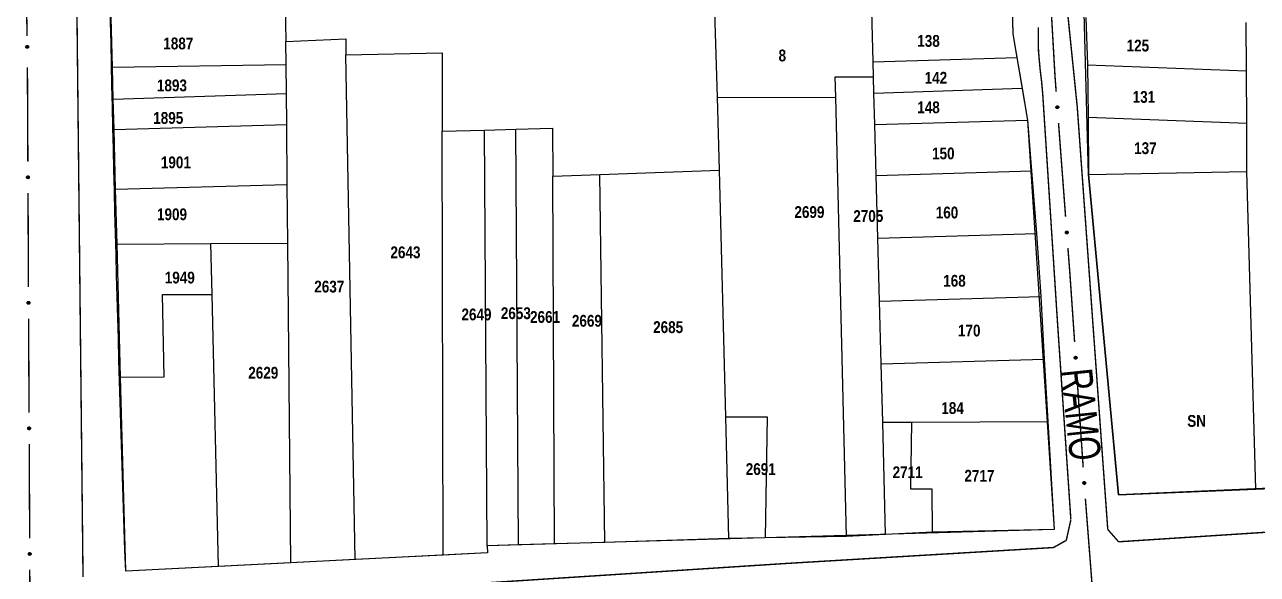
# Model space of a CAD drawing. Extents: x 201676 to 203188, y 4837754 to 4839005.
# Drawn here: x 201969.4 to 202126.4, y 4838789.2 to 4838859.2 of the extents above; entities that cross this region are included whole.
import ezdxf
from ezdxf.enums import TextEntityAlignment as Align

# ---------------------------------------------------------------- set-up
doc = ezdxf.new("R2010")
doc.units = 0
doc.header["$LTSCALE"] = 1.5
doc.header["$MEASUREMENT"] = 0
for name, color, linetype in [('CD-MALHA-LOTES', 40, 'CONTINUOUS'), ('RU-QUADRAS', 210, 'CONTINUOUS'), ('SV-EIXO-RUA-PAV', 20, 'CONTINUOUS'), ('SV-RUA-PAVIM-S-GUIA-C-GUIA', 7, 'CONTINUOUS'), ('SV-TXT-RUA-PAV-S-GUIA-C-GUIA', 7, 'CONTINUOUS'), ('Th_NmrPort', 7, 'CONTINUOUS')]:
    doc.layers.add(name, color=color, linetype=linetype)
doc.styles.add('ARIAL', font='ARIAL.TTF')
doc.styles.get("Standard").update_dxf_attribs({"font": 'swisscbo.ttf'})

msp = doc.modelspace()

# ---------------------------------------------------------------- linework, layer by layer
at = {"layer": 'CD-MALHA-LOTES', "linetype": 'Continuous', "flags": 128}
for points in [[(202057.63, 4838849.96), (202057.04, 4838868.99)], [(201980.61, 4838853.79), (201980.4, 4838861.67)], [(202002.61, 4838861.8), (202002.7, 4838857.08)], [(202095.16, 4838861.39), (202095.26, 4838858.02), (202095.77, 4838855.02)], [(202077.46, 4838854.48), (202077.28, 4838860.97)], [(202104.54, 4838860.1), (202104.74, 4838854.09)], [(202124.98, 4838853.31), (202124.95, 4838859.47)], [(202002.7, 4838857.08), (202010.34, 4838857.42)], [(202002.73, 4838854.14), (202002.7, 4838857.08)], [(202010.34, 4838857.42), (202010.34, 4838855.37)], [(202010.34, 4838855.37), (202022.59, 4838855.62)], [(202011.51, 4838791.07), (202010.34, 4838855.37)], [(202022.59, 4838855.62), (202022.61, 4838845.62)], [(202077.46, 4838854.48), (202095.77, 4838855.02)], [(202095.77, 4838855.02), (202096.43, 4838851.12)], [(201980.61, 4838853.79), (202002.73, 4838854.14)], [(201980.72, 4838849.73), (201980.61, 4838853.79)], [(202002.77, 4838850.45), (202002.73, 4838854.14)], [(202077.51, 4838852.57), (202077.46, 4838854.48)], [(202104.74, 4838854.09), (202124.98, 4838853.31)], [(202104.74, 4838854.09), (202104.83, 4838847.41)], [(202125.02, 4838846.64), (202124.98, 4838853.31)], [(202072.69, 4838849.94), (202072.62, 4838852.58)], [(202072.62, 4838852.58), (202077.51, 4838852.57)], [(202077.57, 4838850.48), (202077.51, 4838852.57)], [(201980.72, 4838849.73), (202002.77, 4838850.45)], [(202002.8, 4838846.47), (202002.77, 4838850.45)], [(202077.57, 4838850.48), (202096.43, 4838851.12)], [(202077.68, 4838846.48), (202077.57, 4838850.48)], [(202096.43, 4838851.12), (202097.1, 4838847.04)], [(201980.82, 4838845.85), (201980.72, 4838849.73)], [(202057.91, 4838840.67), (202057.63, 4838849.96)], [(202057.63, 4838849.96), (202072.69, 4838849.94)], [(202074.09, 4838793.98), (202072.69, 4838849.94)], [(202077.68, 4838846.48), (202097.1, 4838847.04)], [(202097.1, 4838847.04), (202097.62, 4838840.58)], [(202104.83, 4838847.41), (202104.86, 4838840.1)], [(202104.83, 4838847.41), (202125.02, 4838846.64)], [(201980.82, 4838845.85), (202002.8, 4838846.47)], [(201981.02, 4838838.23), (201980.82, 4838845.85)], [(202002.87, 4838838.85), (202002.8, 4838846.47)], [(202022.61, 4838845.62), (202027.97, 4838845.77)], [(202022.73, 4838791.62), (202022.61, 4838845.62)], [(202027.97, 4838845.77), (202031.97, 4838845.88)], [(202028.34, 4838792.79), (202027.97, 4838845.77)], [(202031.97, 4838845.88), (202036.64, 4838846.01)], [(202032.32, 4838792.91), (202031.97, 4838845.88)], [(202036.64, 4838846.01), (202036.67, 4838839.89)], [(202077.86, 4838839.98), (202077.68, 4838846.48)], [(202125.05, 4838840.51), (202125.02, 4838846.64)], [(202036.67, 4838839.89), (202042.68, 4838840.11)], [(202036.91, 4838793.05), (202036.67, 4838839.89)], [(202042.68, 4838840.11), (202057.91, 4838840.67)], [(202043.29, 4838793.24), (202042.68, 4838840.11)], [(202058.71, 4838809.22), (202057.91, 4838840.67)], [(202077.86, 4838839.98), (202097.62, 4838840.58)], [(202078.07, 4838831.98), (202077.86, 4838839.98)], [(202097.62, 4838840.58), (202098.26, 4838832.61)], [(202104.86, 4838840.1), (202125.05, 4838840.51)], [(202104.86, 4838840.1), (202108.69, 4838799.31)], [(202126.16, 4838800.03), (202125.05, 4838840.51)], [(201981.02, 4838838.23), (202002.87, 4838838.85)], [(201981.21, 4838831.22), (201981.02, 4838838.23)], [(202002.94, 4838831.38), (202002.87, 4838838.85)], [(201981.21, 4838831.22), (201993.16, 4838831.31)], [(201993.16, 4838831.31), (202002.94, 4838831.38)], [(201993.31, 4838824.83), (201993.16, 4838831.31)], [(202003.33, 4838790.64), (202002.94, 4838831.38)], [(202078.07, 4838831.98), (202098.26, 4838832.61)], [(202078.27, 4838823.99), (202078.07, 4838831.98)], [(202098.26, 4838832.61), (202098.79, 4838824.57)], [(201981.65, 4838814.3), (201981.21, 4838831.22)], [(201987.19, 4838814.31), (201986.98, 4838824.83)], [(201986.98, 4838824.83), (201993.31, 4838824.83)], [(201994.13, 4838790.16), (201993.31, 4838824.83)], [(202078.27, 4838823.99), (202098.79, 4838824.57)], [(202078.48, 4838815.99), (202078.27, 4838823.99)], [(202098.79, 4838824.57), (202099.25, 4838816.59)], [(202078.48, 4838815.99), (202099.25, 4838816.59)], [(202078.68, 4838808.57), (202078.48, 4838815.99)], [(202099.25, 4838816.59), (202099.71, 4838808.63)], [(201981.65, 4838814.3), (201987.19, 4838814.31)], [(201982.3, 4838789.55), (201981.65, 4838814.3)], [(202059.1, 4838793.72), (202058.71, 4838809.22)], [(202058.71, 4838809.22), (202063.97, 4838809.22)], [(202063.97, 4838809.22), (202063.71, 4838793.8)], [(202078.68, 4838808.57), (202082.37, 4838808.56)], [(202079.05, 4838794.23), (202078.68, 4838808.57)], [(202082.28, 4838800), (202082.37, 4838808.56)], [(202082.37, 4838808.56), (202099.71, 4838808.63)], [(202099.71, 4838808.63), (202100.5, 4838794.89)], [(202084.98, 4838800), (202082.28, 4838800)], [(202085.01, 4838794.53), (202084.98, 4838800)], [(202108.69, 4838799.31), (202126.16, 4838800.03)], [(202126.16, 4838800.03), (202136.87, 4838800.47)], [(202059.1, 4838793.72), (202043.29, 4838793.24)], [(202063.71, 4838793.8), (202059.1, 4838793.72)], [(202074.09, 4838793.98), (202063.71, 4838793.8)], [(202079.05, 4838794.23), (202074.09, 4838793.98)], [(202085.01, 4838794.53), (202079.05, 4838794.23)], [(202100.5, 4838794.89), (202085.01, 4838794.53)], [(202032.32, 4838792.91), (202028.34, 4838792.79)], [(202028.34, 4838792.79), (202028.35, 4838791.89)], [(202036.91, 4838793.05), (202032.32, 4838792.91)], [(202043.29, 4838793.24), (202036.91, 4838793.05)], [(202003.33, 4838790.64), (201994.13, 4838790.16)], [(202011.51, 4838791.07), (202003.33, 4838790.64)], [(202022.73, 4838791.62), (202011.51, 4838791.07)], [(202028.35, 4838791.89), (202022.73, 4838791.62)], [(201994.13, 4838790.16), (201982.3, 4838789.55)]]:
    msp.add_lwpolyline(points, dxfattribs=at)
at = {"layer": 'RU-QUADRAS', "color": 6, "linetype": 'Continuous'}
msp.add_lwpolyline([(202144.29, 4838800.87), (202108.69, 4838799.31), (202104.86, 4838840.1), (202103.65, 4838886.13), (202108.27, 4838886.5), (202105.92, 4838941.55), (202103.96, 4838941.47), (202104.11, 4838935.47), (202095.68, 4838935.24), (202097.16, 4838907.03), (202086.58, 4838906.78), (202086.25, 4838914), (202085.07, 4838914.01), (202083.99, 4838973.98), (202123.29, 4838978.73), (202128.11, 4838979.86)], dxfattribs=at)
msp.add_lwpolyline([(201979.39, 4838961.86), (202009.68, 4838964.27), (202050.64, 4838970.18, -0.008032), (202053.18, 4838868.83), (202057.04, 4838868.99), (202054.32, 4838970.53), (202062.21, 4838971.4), (202064.61, 4838877.62), (202066.85, 4838877.76), (202064.31, 4838971.63), (202074.48, 4838972.75, -0.022484), (202076.11, 4838906.68), (202078.46, 4838906.69), (202094.46, 4838886.07), (202095.26, 4838858.02), (202097.1, 4838847.04), (202100.5, 4838794.89), (202028.34, 4838792.79), (202028.35, 4838791.89), (201982.3, 4838789.55, -0.008794)], format="xyb", close=True, dxfattribs=at)
at = {"layer": 'SV-EIXO-RUA-PAV', "const_width": 0.18}
for points in [[(201969.75, 4838857.76), (201969.53, 4838869.76)], [(202100.61, 4838852.69), (202100.04, 4838862.66)], [(201969.85, 4838841.76), (201969.79, 4838853.76)], [(202100.61, 4838852.67), (202100.61, 4838852.69)], [(202100.76, 4838850.68), (202100.61, 4838852.67)], [(202101.96, 4838834.73), (202101.06, 4838846.69)], [(201969.92, 4838825.76), (201969.87, 4838837.76)], [(202102.49, 4838827.72), (202102.26, 4838830.74)], [(202102.56, 4838826.75), (202102.49, 4838827.72)], [(202103.11, 4838818.77), (202102.56, 4838826.75)], [(201970, 4838809.76), (201969.94, 4838821.76)], [(202104.2, 4838802.8), (202103.38, 4838814.78)], [(201970.08, 4838793.76), (201970.02, 4838805.76)], [(202105.41, 4838786.85), (202104.48, 4838798.81)], [(201970.15, 4838777.91), (201970.09, 4838789.76)]]:
    msp.add_lwpolyline(points, dxfattribs=at)
at = {"layer": 'SV-EIXO-RUA-PAV'}
for points in [[(201969.67, 4838856.23), (201969.64, 4838856.27), (201969.61, 4838856.3), (201969.6, 4838856.34), (201969.6, 4838856.37), (201969.6, 4838856.41), (201969.61, 4838856.44), (201969.63, 4838856.48), (201969.67, 4838856.52), (201969.7, 4838856.54), (201969.74, 4838856.55), (201969.77, 4838856.56), (201969.81, 4838856.55), (201969.84, 4838856.54), (201969.88, 4838856.52), (201969.92, 4838856.49), (201969.94, 4838856.45), (201969.95, 4838856.42), (201969.95, 4838856.38), (201969.95, 4838856.34), (201969.94, 4838856.31), (201969.92, 4838856.27), (201969.89, 4838856.24), (201969.85, 4838856.21), (201969.82, 4838856.2), (201969.78, 4838856.2), (201969.74, 4838856.2), (201969.71, 4838856.21), (201969.67, 4838856.23)], [(202100.81, 4838848.53), (202100.77, 4838848.57), (202100.75, 4838848.6), (202100.74, 4838848.64), (202100.73, 4838848.67), (202100.73, 4838848.7), (202100.74, 4838848.74), (202100.76, 4838848.78), (202100.79, 4838848.82), (202100.83, 4838848.84), (202100.86, 4838848.85), (202100.9, 4838848.86), (202100.93, 4838848.86), (202100.97, 4838848.85), (202101, 4838848.83), (202101.04, 4838848.8), (202101.07, 4838848.77), (202101.08, 4838848.73), (202101.08, 4838848.7), (202101.08, 4838848.66), (202101.08, 4838848.62), (202101.06, 4838848.59), (202101.02, 4838848.55), (202100.99, 4838848.53), (202100.96, 4838848.51), (202100.92, 4838848.51), (202100.89, 4838848.51), (202100.85, 4838848.51), (202100.81, 4838848.53)], [(201969.75, 4838839.62), (201969.71, 4838839.65), (201969.69, 4838839.69), (201969.68, 4838839.72), (201969.68, 4838839.76), (201969.68, 4838839.79), (201969.69, 4838839.83), (201969.71, 4838839.87), (201969.75, 4838839.9), (201969.78, 4838839.92), (201969.82, 4838839.93), (201969.85, 4838839.94), (201969.89, 4838839.93), (201969.92, 4838839.92), (201969.96, 4838839.9), (201970, 4838839.87), (201970.02, 4838839.83), (201970.03, 4838839.8), (201970.03, 4838839.76), (201970.03, 4838839.72), (201970.02, 4838839.69), (201970, 4838839.65), (201969.96, 4838839.62), (201969.93, 4838839.6), (201969.89, 4838839.59), (201969.86, 4838839.58), (201969.82, 4838839.59), (201969.79, 4838839.6), (201969.75, 4838839.62)], [(202102.01, 4838832.58), (202101.98, 4838832.61), (202101.95, 4838832.65), (202101.94, 4838832.68), (202101.93, 4838832.71), (202101.93, 4838832.75), (202101.94, 4838832.79), (202101.96, 4838832.82), (202101.99, 4838832.86), (202102.03, 4838832.89), (202102.06, 4838832.9), (202102.1, 4838832.91), (202102.13, 4838832.9), (202102.17, 4838832.9), (202102.21, 4838832.88), (202102.24, 4838832.84), (202102.27, 4838832.81), (202102.28, 4838832.78), (202102.29, 4838832.74), (202102.28, 4838832.7), (202102.28, 4838832.67), (202102.26, 4838832.63), (202102.23, 4838832.6), (202102.19, 4838832.57), (202102.16, 4838832.56), (202102.12, 4838832.55), (202102.09, 4838832.55), (202102.05, 4838832.56), (202102.01, 4838832.58)], [(201969.82, 4838823.62), (201969.79, 4838823.65), (201969.77, 4838823.69), (201969.76, 4838823.73), (201969.75, 4838823.76), (201969.76, 4838823.79), (201969.77, 4838823.83), (201969.79, 4838823.87), (201969.82, 4838823.9), (201969.86, 4838823.92), (201969.89, 4838823.93), (201969.93, 4838823.94), (201969.96, 4838823.93), (201970, 4838823.92), (201970.04, 4838823.9), (201970.07, 4838823.87), (201970.09, 4838823.83), (201970.1, 4838823.8), (201970.11, 4838823.76), (201970.1, 4838823.72), (201970.09, 4838823.69), (201970.07, 4838823.65), (201970.04, 4838823.62), (201970, 4838823.6), (201969.97, 4838823.59), (201969.93, 4838823.58), (201969.9, 4838823.59), (201969.86, 4838823.6), (201969.82, 4838823.62)], [(202103.14, 4838816.62), (202103.11, 4838816.65), (202103.08, 4838816.69), (202103.07, 4838816.72), (202103.06, 4838816.76), (202103.06, 4838816.79), (202103.07, 4838816.83), (202103.09, 4838816.86), (202103.12, 4838816.9), (202103.16, 4838816.93), (202103.19, 4838816.94), (202103.23, 4838816.95), (202103.26, 4838816.94), (202103.3, 4838816.94), (202103.34, 4838816.92), (202103.37, 4838816.88), (202103.4, 4838816.85), (202103.41, 4838816.82), (202103.42, 4838816.78), (202103.42, 4838816.74), (202103.41, 4838816.71), (202103.39, 4838816.67), (202103.36, 4838816.63), (202103.32, 4838816.61), (202103.29, 4838816.6), (202103.25, 4838816.59), (202103.22, 4838816.59), (202103.18, 4838816.6), (202103.14, 4838816.62)], [(201969.9, 4838807.62), (201969.86, 4838807.65), (201969.84, 4838807.69), (201969.83, 4838807.73), (201969.83, 4838807.76), (201969.83, 4838807.79), (201969.84, 4838807.83), (201969.86, 4838807.87), (201969.9, 4838807.9), (201969.94, 4838807.92), (201969.97, 4838807.93), (201970.01, 4838807.94), (201970.04, 4838807.94), (201970.08, 4838807.92), (201970.11, 4838807.9), (201970.15, 4838807.87), (201970.17, 4838807.83), (201970.18, 4838807.8), (201970.18, 4838807.76), (201970.18, 4838807.72), (201970.17, 4838807.69), (201970.15, 4838807.65), (201970.11, 4838807.62), (201970.08, 4838807.6), (201970.04, 4838807.59), (201970.01, 4838807.58), (201969.97, 4838807.59), (201969.94, 4838807.6), (201969.9, 4838807.62)], [(202104.24, 4838800.66), (202104.2, 4838800.69), (202104.18, 4838800.72), (202104.17, 4838800.76), (202104.16, 4838800.79), (202104.16, 4838800.83), (202104.17, 4838800.86), (202104.19, 4838800.9), (202104.22, 4838800.94), (202104.26, 4838800.96), (202104.29, 4838800.98), (202104.33, 4838800.98), (202104.36, 4838800.98), (202104.4, 4838800.97), (202104.44, 4838800.95), (202104.47, 4838800.92), (202104.5, 4838800.89), (202104.51, 4838800.85), (202104.51, 4838800.82), (202104.51, 4838800.78), (202104.5, 4838800.75), (202104.49, 4838800.71), (202104.45, 4838800.67), (202104.42, 4838800.65), (202104.39, 4838800.64), (202104.35, 4838800.63), (202104.32, 4838800.63), (202104.28, 4838800.64), (202104.24, 4838800.66)], [(201969.98, 4838791.62), (201969.94, 4838791.65), (201969.92, 4838791.69), (201969.91, 4838791.73), (201969.9, 4838791.76), (201969.91, 4838791.79), (201969.92, 4838791.83), (201969.94, 4838791.87), (201969.97, 4838791.9), (201970.01, 4838791.92), (201970.05, 4838791.94), (201970.08, 4838791.94), (201970.12, 4838791.94), (201970.15, 4838791.92), (201970.19, 4838791.9), (201970.22, 4838791.87), (201970.25, 4838791.83), (201970.25, 4838791.8), (201970.26, 4838791.76), (201970.25, 4838791.72), (201970.24, 4838791.69), (201970.22, 4838791.65), (201970.19, 4838791.62), (201970.15, 4838791.6), (201970.12, 4838791.59), (201970.08, 4838791.58), (201970.05, 4838791.59), (201970.01, 4838791.6), (201969.98, 4838791.62)]]:
    msp.add_lwpolyline(points, close=True, dxfattribs=at)
for points in [[(201969.61, 4838856.3), (201969.6, 4838856.41)], [(201969.64, 4838856.27), (201969.61, 4838856.44)], [(201969.62, 4838856.29), (201969.61, 4838856.42)], [(201969.65, 4838856.25), (201969.62, 4838856.45)], [(201969.67, 4838856.23), (201969.63, 4838856.48)], [(201969.69, 4838856.22), (201969.65, 4838856.49)], [(201969.71, 4838856.21), (201969.67, 4838856.52)], [(201969.73, 4838856.21), (201969.68, 4838856.52)], [(201969.74, 4838856.2), (201969.7, 4838856.54)], [(201969.76, 4838856.21), (201969.72, 4838856.54)], [(201969.78, 4838856.2), (201969.74, 4838856.55)], [(201969.8, 4838856.21), (201969.76, 4838856.55)], [(201969.82, 4838856.2), (201969.77, 4838856.56)], [(201969.83, 4838856.21), (201969.79, 4838856.55)], [(201969.85, 4838856.21), (201969.81, 4838856.55)], [(201969.87, 4838856.23), (201969.83, 4838856.54)], [(201969.89, 4838856.24), (201969.84, 4838856.54)], [(201969.9, 4838856.26), (201969.86, 4838856.53)], [(201969.92, 4838856.27), (201969.88, 4838856.52)], [(201969.93, 4838856.3), (201969.9, 4838856.5)], [(201969.94, 4838856.31), (201969.92, 4838856.49)], [(201969.94, 4838856.33), (201969.93, 4838856.46)], [(201969.95, 4838856.34), (201969.94, 4838856.45)], [(202100.75, 4838848.6), (202100.73, 4838848.7)], [(202100.77, 4838848.57), (202100.74, 4838848.74)], [(202100.76, 4838848.59), (202100.74, 4838848.71)], [(202100.79, 4838848.55), (202100.75, 4838848.75)], [(202100.81, 4838848.53), (202100.76, 4838848.78)], [(202100.83, 4838848.53), (202100.78, 4838848.79)], [(202100.85, 4838848.51), (202100.79, 4838848.82)], [(202100.87, 4838848.52), (202100.81, 4838848.82)], [(202100.89, 4838848.51), (202100.83, 4838848.84)], [(202100.9, 4838848.51), (202100.84, 4838848.84)], [(202100.92, 4838848.51), (202100.86, 4838848.85)], [(202100.94, 4838848.51), (202100.88, 4838848.86)], [(202100.96, 4838848.51), (202100.9, 4838848.86)], [(202100.97, 4838848.52), (202100.91, 4838848.86)], [(202100.99, 4838848.53), (202100.93, 4838848.86)], [(202101.01, 4838848.54), (202100.95, 4838848.85)], [(202101.02, 4838848.55), (202100.97, 4838848.85)], [(202101.04, 4838848.57), (202100.99, 4838848.84)], [(202101.06, 4838848.59), (202101, 4838848.83)], [(202101.06, 4838848.61), (202101.02, 4838848.81)], [(202101.08, 4838848.62), (202101.04, 4838848.8)], [(202101.08, 4838848.65), (202101.06, 4838848.78)], [(202101.08, 4838848.66), (202101.07, 4838848.77)], [(201969.69, 4838839.69), (201969.68, 4838839.79)], [(201969.71, 4838839.65), (201969.69, 4838839.83)], [(201969.7, 4838839.67), (201969.69, 4838839.8)], [(201969.73, 4838839.64), (201969.7, 4838839.84)], [(201969.75, 4838839.62), (201969.71, 4838839.87)], [(201969.77, 4838839.61), (201969.73, 4838839.88)], [(201969.79, 4838839.6), (201969.75, 4838839.9)], [(201969.8, 4838839.6), (201969.76, 4838839.91)], [(201969.82, 4838839.59), (201969.78, 4838839.92)], [(201969.84, 4838839.59), (201969.8, 4838839.92)], [(201969.86, 4838839.58), (201969.82, 4838839.93)], [(201969.87, 4838839.59), (201969.84, 4838839.93)], [(201969.89, 4838839.59), (201969.85, 4838839.94)], [(201969.91, 4838839.6), (201969.87, 4838839.93)], [(201969.93, 4838839.6), (201969.89, 4838839.93)], [(201969.94, 4838839.61), (201969.91, 4838839.92)], [(201969.96, 4838839.62), (201969.92, 4838839.92)], [(201969.98, 4838839.64), (201969.94, 4838839.91)], [(201970, 4838839.65), (201969.96, 4838839.9)], [(201970, 4838839.68), (201969.98, 4838839.88)], [(201970.02, 4838839.69), (201970, 4838839.87)], [(201970.02, 4838839.71), (201970.01, 4838839.84)], [(201970.03, 4838839.72), (201970.02, 4838839.83)], [(202102.05, 4838832.56), (202101.99, 4838832.86)], [(202102.07, 4838832.56), (202102.01, 4838832.87)], [(202102.09, 4838832.55), (202102.03, 4838832.89)], [(202102.1, 4838832.56), (202102.04, 4838832.89)], [(202102.12, 4838832.55), (202102.06, 4838832.9)], [(202102.14, 4838832.56), (202102.08, 4838832.9)], [(202102.16, 4838832.56), (202102.1, 4838832.91)], [(202102.18, 4838832.57), (202102.11, 4838832.9)], [(202102.19, 4838832.57), (202102.13, 4838832.9)], [(202102.21, 4838832.59), (202102.15, 4838832.9)], [(202102.23, 4838832.6), (202102.17, 4838832.9)], [(202102.24, 4838832.62), (202102.19, 4838832.88)], [(202102.26, 4838832.63), (202102.21, 4838832.88)], [(202101.95, 4838832.65), (202101.93, 4838832.75)], [(202101.98, 4838832.61), (202101.94, 4838832.79)], [(202101.96, 4838832.63), (202101.94, 4838832.76)], [(202101.99, 4838832.6), (202101.95, 4838832.8)], [(202102.01, 4838832.58), (202101.96, 4838832.82)], [(202102.03, 4838832.57), (202101.98, 4838832.84)], [(202102.26, 4838832.66), (202102.23, 4838832.85)], [(202102.28, 4838832.67), (202102.24, 4838832.84)], [(202102.28, 4838832.69), (202102.26, 4838832.82)], [(202102.28, 4838832.7), (202102.27, 4838832.81)], [(201969.78, 4838823.67), (201969.76, 4838823.8)], [(201969.77, 4838823.69), (201969.76, 4838823.79)], [(201969.79, 4838823.65), (201969.77, 4838823.83)], [(201969.81, 4838823.64), (201969.78, 4838823.84)], [(201969.82, 4838823.62), (201969.79, 4838823.87)], [(201969.84, 4838823.61), (201969.81, 4838823.88)], [(201969.86, 4838823.6), (201969.82, 4838823.9)], [(201969.88, 4838823.6), (201969.84, 4838823.91)], [(201969.9, 4838823.59), (201969.86, 4838823.92)], [(201969.91, 4838823.59), (201969.88, 4838823.92)], [(201969.93, 4838823.58), (201969.89, 4838823.93)], [(201969.95, 4838823.59), (201969.92, 4838823.93)], [(201969.97, 4838823.59), (201969.93, 4838823.94)], [(201969.98, 4838823.6), (201969.95, 4838823.93)], [(201970, 4838823.6), (201969.96, 4838823.93)], [(201970.02, 4838823.61), (201969.98, 4838823.92)], [(201970.04, 4838823.62), (201970, 4838823.92)], [(201970.05, 4838823.64), (201970.02, 4838823.91)], [(201970.07, 4838823.65), (201970.04, 4838823.9)], [(201970.08, 4838823.68), (201970.05, 4838823.88)], [(201970.09, 4838823.69), (201970.07, 4838823.87)], [(201970.1, 4838823.71), (201970.08, 4838823.84)], [(201970.1, 4838823.72), (201970.09, 4838823.83)], [(202103.08, 4838816.69), (202103.06, 4838816.79)], [(202103.11, 4838816.65), (202103.07, 4838816.83)], [(202103.09, 4838816.67), (202103.07, 4838816.8)], [(202103.12, 4838816.64), (202103.08, 4838816.84)], [(202103.14, 4838816.62), (202103.09, 4838816.86)], [(202103.16, 4838816.61), (202103.11, 4838816.88)], [(202103.18, 4838816.6), (202103.12, 4838816.9)], [(202103.2, 4838816.6), (202103.14, 4838816.91)], [(202103.22, 4838816.59), (202103.16, 4838816.93)], [(202103.23, 4838816.6), (202103.17, 4838816.93)], [(202103.25, 4838816.59), (202103.19, 4838816.94)], [(202103.27, 4838816.6), (202103.21, 4838816.94)], [(202103.29, 4838816.6), (202103.23, 4838816.95)], [(202103.3, 4838816.61), (202103.25, 4838816.94)], [(202103.32, 4838816.61), (202103.26, 4838816.94)], [(202103.34, 4838816.62), (202103.28, 4838816.94)], [(202103.36, 4838816.63), (202103.3, 4838816.94)], [(202103.37, 4838816.66), (202103.32, 4838816.92)], [(202103.39, 4838816.67), (202103.34, 4838816.92)], [(202103.39, 4838816.7), (202103.36, 4838816.89)], [(202103.41, 4838816.71), (202103.37, 4838816.88)], [(202103.41, 4838816.73), (202103.39, 4838816.86)], [(202103.42, 4838816.74), (202103.4, 4838816.85)], [(201969.84, 4838807.69), (201969.83, 4838807.79)], [(201969.86, 4838807.65), (201969.84, 4838807.83)], [(201969.85, 4838807.67), (201969.84, 4838807.8)], [(201969.88, 4838807.64), (201969.85, 4838807.84)], [(201969.9, 4838807.62), (201969.86, 4838807.87)], [(201969.92, 4838807.61), (201969.88, 4838807.88)], [(201969.94, 4838807.6), (201969.9, 4838807.9)], [(201969.95, 4838807.6), (201969.92, 4838807.91)], [(201969.97, 4838807.59), (201969.94, 4838807.92)], [(201969.99, 4838807.59), (201969.95, 4838807.92)], [(201970.01, 4838807.58), (201969.97, 4838807.93)], [(201970.02, 4838807.59), (201969.99, 4838807.93)], [(201970.04, 4838807.59), (201970.01, 4838807.94)], [(201970.06, 4838807.6), (201970.02, 4838807.93)], [(201970.08, 4838807.6), (201970.04, 4838807.94)], [(201970.1, 4838807.61), (201970.06, 4838807.92)], [(201970.11, 4838807.62), (201970.08, 4838807.92)], [(201970.13, 4838807.64), (201970.09, 4838807.91)], [(201970.15, 4838807.65), (201970.11, 4838807.9)], [(201970.16, 4838807.68), (201970.13, 4838807.88)], [(201970.17, 4838807.69), (201970.15, 4838807.87)], [(201970.17, 4838807.71), (201970.16, 4838807.84)], [(201970.18, 4838807.72), (201970.17, 4838807.83)], [(202104.18, 4838800.72), (202104.16, 4838800.83)], [(202104.2, 4838800.69), (202104.17, 4838800.86)], [(202104.19, 4838800.71), (202104.17, 4838800.84)], [(202104.22, 4838800.68), (202104.18, 4838800.88)], [(202104.24, 4838800.66), (202104.19, 4838800.9)], [(202104.26, 4838800.65), (202104.21, 4838800.92)], [(202104.28, 4838800.64), (202104.22, 4838800.94)], [(202104.3, 4838800.64), (202104.24, 4838800.95)], [(202104.32, 4838800.63), (202104.26, 4838800.96)], [(202104.33, 4838800.63), (202104.27, 4838800.97)], [(202104.35, 4838800.63), (202104.29, 4838800.98)], [(202104.37, 4838800.64), (202104.31, 4838800.98)], [(202104.39, 4838800.64), (202104.33, 4838800.98)], [(202104.4, 4838800.64), (202104.34, 4838800.98)], [(202104.42, 4838800.65), (202104.36, 4838800.98)], [(202104.44, 4838800.66), (202104.38, 4838800.97)], [(202104.45, 4838800.67), (202104.4, 4838800.97)], [(202104.47, 4838800.69), (202104.42, 4838800.96)], [(202104.49, 4838800.71), (202104.44, 4838800.95)], [(202104.49, 4838800.73), (202104.45, 4838800.93)], [(202104.5, 4838800.75), (202104.47, 4838800.92)], [(202104.51, 4838800.77), (202104.49, 4838800.9)], [(202104.51, 4838800.78), (202104.5, 4838800.89)], [(201969.93, 4838791.67), (201969.91, 4838791.8)], [(201969.92, 4838791.69), (201969.91, 4838791.79)], [(201969.94, 4838791.65), (201969.92, 4838791.83)], [(201969.96, 4838791.64), (201969.93, 4838791.84)], [(201969.98, 4838791.62), (201969.94, 4838791.87)], [(201970, 4838791.61), (201969.96, 4838791.88)], [(201970.01, 4838791.6), (201969.97, 4838791.9)], [(201970.03, 4838791.6), (201969.99, 4838791.91)], [(201970.05, 4838791.59), (201970.01, 4838791.92)], [(201970.06, 4838791.59), (201970.03, 4838791.92)], [(201970.08, 4838791.58), (201970.05, 4838791.94)], [(201970.1, 4838791.59), (201970.07, 4838791.94)], [(201970.12, 4838791.59), (201970.08, 4838791.94)], [(201970.14, 4838791.6), (201970.1, 4838791.93)], [(201970.15, 4838791.6), (201970.12, 4838791.94)], [(201970.17, 4838791.61), (201970.13, 4838791.92)], [(201970.19, 4838791.62), (201970.15, 4838791.92)], [(201970.2, 4838791.64), (201970.17, 4838791.91)], [(201970.22, 4838791.65), (201970.19, 4838791.9)], [(201970.23, 4838791.68), (201970.21, 4838791.88)], [(201970.24, 4838791.69), (201970.22, 4838791.87)], [(201970.25, 4838791.71), (201970.23, 4838791.84)], [(201970.25, 4838791.72), (201970.25, 4838791.83)]]:
    msp.add_lwpolyline(points, dxfattribs=at)
at = {"layer": 'SV-RUA-PAVIM-S-GUIA-C-GUIA', "const_width": 0.18}
for points in [[(201975.98, 4838871.87), (201976.87, 4838788.84)], [(202103.44, 4838848.79), (202102.12, 4838861.71)], [(202099.04, 4838850.52), (202098.9, 4838852.01), (202098.72, 4838853.5), (202098.51, 4838855.85), (202098.49, 4838857.35), (202098.48, 4838858.85)], [(202100.91, 4838821.57), (202099.04, 4838850.52)], [(202107.33, 4838794.89), (202103.44, 4838848.79)], [(202102.63, 4838796.18), (202100.91, 4838821.57)], [(202102.05, 4838793.49), (202102.63, 4838796.11)], [(202108.71, 4838793.31), (202107.33, 4838794.89)], [(202066.42, 4838790.55), (202100.42, 4838792.58)], [(202100.42, 4838792.58), (202101.17, 4838793)], [(202101.17, 4838793), (202102.05, 4838793.49)], [(202021.76, 4838787.66), (202066.42, 4838790.55)]]:
    msp.add_lwpolyline(points, dxfattribs=at)
at = {"layer": 'SV-RUA-PAVIM-S-GUIA-C-GUIA', "linetype": 'Continuous', "const_width": 0.18}
msp.add_lwpolyline([(202108.71, 4838793.31), (202138.56, 4838795.24), (202211.75, 4838799.94)], dxfattribs=at)

# ---------------------------------------------------------------- texts
at = {"layer": 'SV-TXT-RUA-PAV-S-GUIA-C-GUIA', "style": 'ARIAL', "width": 0.7}
msp.add_text('RAMO', height=4, rotation=276, dxfattribs=at).set_placement((202101.33, 4838815.16))
at = {"layer": 'Th_NmrPort', "color": 1}
for s, p in [('1887', (201987.09, 4838856.81)), ('138', (202083.08, 4838857.14)), ('125', (202109.73, 4838856.54)), ('8', (202065.42, 4838855.28)), ('1893', (201986.28, 4838851.47)), ('142', (202084.02, 4838852.44)), ('131', (202110.5, 4838850)), ('148', (202083.08, 4838848.67)), ('1895', (201985.81, 4838847.32)), ('137', (202110.69, 4838843.47)), ('1901', (201986.78, 4838841.66)), ('150', (202084.96, 4838842.8)), ('2699', (202067.44, 4838835.33)), ('160', (202085.43, 4838835.27)), ('1909', (201986.29, 4838835.04)), ('2705', (202074.93, 4838834.82)), ('2643', (202016.01, 4838830.2)), ('1949', (201987.28, 4838826.98)), ('2637', (202006.31, 4838825.83)), ('168', (202086.38, 4838826.57)), ('2649', (202025.05, 4838822.28)), ('2653', (202030.06, 4838822.44)), ('2661', (202033.78, 4838821.96)), ('2669', (202039.11, 4838821.47)), ('2685', (202049.45, 4838820.66)), ('170', (202088.26, 4838820.23)), ('2629', (201997.91, 4838814.85)), ('184', (202086.14, 4838810.35)), ('SN', (202117.45, 4838808.71)), ('2691', (202061.24, 4838802.57)), ('2711', (202079.94, 4838802.17)), ('2717', (202089.08, 4838801.72))]:
    msp.add_text(s, height=1.5, dxfattribs=at).set_placement(p, align=Align.MIDDLE_LEFT)

doc.saveas('drawing.dxf')
